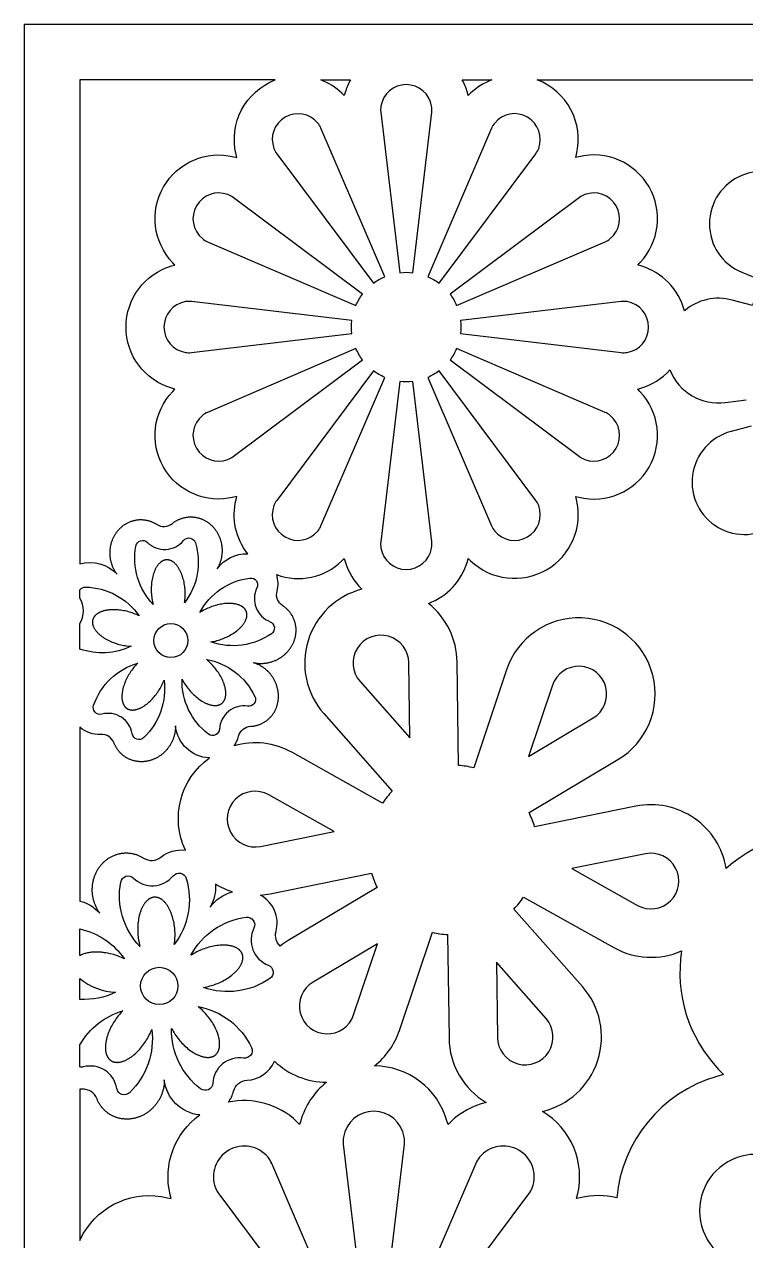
# Model space of a CAD drawing. Extents: x 222 to 1391, y 212 to 660.
# Drawn here: x 222.5 to 352.3, y 440.9 to 659.8 of the extents above; entities that cross this region are included whole.
import ezdxf

# ---------------------------------------------------------------- set-up
doc = ezdxf.new("R2010")
doc.units = 0
doc.layers.add('LAYER_01', color=5, linetype='CONTINUOUS')

msp = doc.modelspace()

# ---------------------------------------------------------------- linework, layer by layer
at = {"layer": 'LAYER_01'}
msp.add_lwpolyline([(222.46, 212.46), (1391.29, 212.46), (1391.29, 659.75), (222.46, 659.75)], close=True, dxfattribs=at)
for points in [[(239.16, 560.82), (239.09, 560.91), (239.02, 561.01), (238.95, 561.11), (238.88, 561.21), (238.82, 561.32), (238.75, 561.42), (238.69, 561.53), (238.63, 561.64), (238.58, 561.75), (238.52, 561.87), (238.47, 561.98), (238.41, 562.1), (238.36, 562.22), (238.32, 562.34), (238.27, 562.46), (238.23, 562.59), (238.19, 562.71), (238.15, 562.84), (238.11, 562.97), (238.08, 563.1), (238.05, 563.23), (238.02, 563.36), (237.99, 563.49), (237.97, 563.63), (237.95, 563.76), (237.93, 563.89), (237.92, 564.03), (237.91, 564.17), (237.9, 564.3), (237.89, 564.44), (237.89, 564.58), (237.89, 564.71), (237.89, 564.85), (237.9, 564.99), (237.9, 565.12), (237.92, 565.26), (237.93, 565.39), (237.95, 565.53), (237.97, 565.66), (237.99, 565.8), (238.01, 565.93), (238.04, 566.06), (238.07, 566.19), (238.1, 566.32), (238.14, 566.45), (238.18, 566.58), (238.22, 566.7), (238.26, 566.82), (238.31, 566.95), (238.35, 567.07), (238.4, 567.19), (238.46, 567.3), (238.51, 567.42), (238.56, 567.53), (238.62, 567.65), (238.68, 567.75), (238.74, 567.86), (238.81, 567.97), (238.87, 568.07), (238.94, 568.17), (239.01, 568.27), (239.08, 568.37), (239.15, 568.46), (239.22, 568.56), (239.29, 568.65), (239.37, 568.74), (239.45, 568.83), (239.53, 568.91), (239.61, 569), (239.69, 569.09), (239.78, 569.17), (239.87, 569.25), (239.96, 569.33), (240.05, 569.41), (240.15, 569.49), (240.25, 569.56), (240.34, 569.64), (240.45, 569.71), (240.55, 569.78), (240.65, 569.84), (240.76, 569.91), (240.87, 569.97), (240.98, 570.03), (241.09, 570.09), (241.2, 570.14), (241.32, 570.2), (241.43, 570.25), (241.55, 570.29), (241.67, 570.34), (241.79, 570.38), (241.91, 570.42), (242.03, 570.45), (242.15, 570.48), (242.28, 570.51), (242.4, 570.54), (242.53, 570.56), (242.65, 570.59), (242.78, 570.6), (242.9, 570.62), (243.03, 570.63), (243.15, 570.64), (243.28, 570.64), (243.41, 570.64), (243.53, 570.64), (243.66, 570.64), (243.78, 570.63), (243.91, 570.62), (244.03, 570.61), (244.15, 570.59), (244.28, 570.57), (244.4, 570.55), (244.52, 570.53), (244.64, 570.5), (244.76, 570.47), (244.88, 570.44), (244.99, 570.4), (245.11, 570.36), (245.22, 570.32), (245.33, 570.28), (245.44, 570.24), (245.55, 570.19), (245.66, 570.14), (245.77, 570.09), (245.87, 570.03), (245.98, 569.98), (246.08, 569.92), (246.18, 569.86), (246.27, 569.8, 0.325426), (249.12, 569.96), (249.21, 570.03), (249.3, 570.1), (249.39, 570.17), (249.49, 570.23), (249.59, 570.3), (249.69, 570.36), (249.79, 570.42), (249.89, 570.48), (250, 570.54), (250.11, 570.59), (250.22, 570.64), (250.33, 570.69), (250.44, 570.74), (250.55, 570.79), (250.67, 570.83), (250.78, 570.87), (250.9, 570.91), (251.02, 570.94), (251.14, 570.97), (251.26, 571), (251.38, 571.03), (251.5, 571.05), (251.63, 571.07), (251.75, 571.09), (251.88, 571.11), (252, 571.12), (252.13, 571.13), (252.25, 571.13), (252.38, 571.13), (252.51, 571.13), (252.63, 571.13), (252.76, 571.12), (252.89, 571.11), (253.01, 571.1), (253.14, 571.08), (253.26, 571.07), (253.39, 571.04), (253.51, 571.02), (253.63, 570.99), (253.76, 570.96), (253.88, 570.93), (254, 570.89), (254.12, 570.85), (254.24, 570.81), (254.35, 570.76), (254.47, 570.71), (254.59, 570.66), (254.7, 570.61), (254.81, 570.56), (254.92, 570.5), (255.03, 570.44), (255.13, 570.38), (255.24, 570.31), (255.34, 570.25), (255.44, 570.18), (255.54, 570.11), (255.64, 570.04), (255.74, 569.96), (255.83, 569.89), (255.92, 569.81), (256.01, 569.73), (256.1, 569.65), (256.18, 569.57), (256.27, 569.49), (256.35, 569.4), (256.43, 569.32), (256.51, 569.23), (256.59, 569.14), (256.66, 569.04), (256.74, 568.95), (256.81, 568.85), (256.89, 568.75), (256.96, 568.65), (257.03, 568.54), (257.09, 568.43), (257.16, 568.33), (257.22, 568.21), (257.29, 568.1), (257.35, 567.99), (257.41, 567.87), (257.46, 567.75), (257.52, 567.63), (257.57, 567.51), (257.62, 567.39), (257.66, 567.26), (257.71, 567.13), (257.75, 567.01), (257.79, 566.88), (257.83, 566.75), (257.86, 566.62), (257.89, 566.48), (257.92, 566.35), (257.95, 566.22), (257.97, 566.08), (257.99, 565.95), (258.01, 565.81), (258.02, 565.67), (258.03, 565.54), (258.04, 565.4), (258.05, 565.27), (258.05, 565.13), (258.05, 564.99), (258.05, 564.86), (258.04, 564.72), (258.03, 564.59), (258.02, 564.45), (258.01, 564.32), (257.99, 564.18), (257.97, 564.05), (257.95, 563.92), (257.93, 563.79), (257.9, 563.66), (257.87, 563.53), (257.84, 563.41), (257.8, 563.28), (257.77, 563.16), (257.73, 563.03), (257.69, 562.91), (257.64, 562.79), (257.6, 562.68), (257.55, 562.56), (257.5, 562.45), (257.45, 562.33), (257.4, 562.22), (257.34, 562.12), (257.29, 562.01), (257.23, 561.91), (257.17, 561.8, -0.247551), (262.68, 564.48, -0.234641), (260.58, 574.24), (260.71, 574.8), (260.16, 574.66, -0.748967), (249.16, 593.71), (249.55, 594.13), (249, 594.29, -0.748967), (249, 616.29), (249.55, 616.45), (249.16, 616.87, -0.748967), (260.16, 635.92), (260.71, 635.78), (260.58, 636.34, -0.377818), (267.63, 649.75), (232.46, 649.75), (232.46, 562.68, -0.283457)], [(281.14, 649.75, 0.053576), (280.21, 647.49), (280.04, 646.94), (279.63, 647.34, 0.099769), (275.8, 649.75)], [(292.37, 615.07), (295.8, 643.95, 0.07087), (295.77, 645.03, 0.847522), (286.63, 645.03, 0.07087), (286.61, 643.95), (290.04, 615.07, -0.059227)], [(306.61, 649.75, 0.099769), (302.78, 647.34), (302.36, 646.94), (302.2, 647.49, 0.053576), (301.27, 649.75)], [(314.78, 649.75), (389.25, 649.75, 0.187394), (387.64, 643.12), (388.13, 639.39, 0.028815), (383.4, 638.46), (382.44, 642.1, 1.22196), (365.86, 633.96), (368.16, 630.98, 0.028815), (364.52, 627.8), (361.88, 630.48, 1.22196), (351.58, 615.14), (355.06, 613.7, 0.028815), (353.5, 609.14), (349.87, 610.13, 0.248487), (341.27, 608.2, 0.263151), (333.4, 616.29), (332.85, 616.45), (333.25, 616.87, 0.748967), (322.25, 635.92), (321.69, 635.78), (321.83, 636.34, 0.377818)], [(287.32, 614.34), (275.85, 641.07, 0.07087), (275.29, 641.99, 0.847522), (267.38, 637.42, 0.07087), (267.89, 636.47), (285.31, 613.18, -0.059227)], [(297.1, 613.18), (314.51, 636.47, 0.07087), (315.03, 637.42, 0.847522), (307.11, 641.99, 0.07087), (306.55, 641.07), (295.09, 614.34, -0.059227)], [(283.32, 611.19), (260.02, 628.6, 0.07087), (259.08, 629.12, 0.847522), (254.51, 621.2, 0.07087), (255.43, 620.64), (282.15, 609.17, -0.059227)], [(300.25, 609.17), (326.98, 620.64, 0.07087), (327.9, 621.2, 0.847522), (323.33, 629.12, 0.07087), (322.39, 628.6), (299.09, 611.19, -0.059227)], [(281.42, 606.45), (252.54, 609.89, 0.07087), (251.47, 609.86, 0.847522), (251.47, 600.72, 0.07087), (252.54, 600.69), (281.42, 604.13, -0.059227)], [(300.98, 604.13), (329.86, 600.69, 0.07087), (330.94, 600.72, 0.847522), (330.94, 609.86, 0.07087), (329.86, 609.89), (300.98, 606.45, -0.059227)], [(282.15, 601.41), (255.43, 589.94, 0.07087), (254.51, 589.38, 0.847522), (259.08, 581.46, 0.07087), (260.02, 581.98), (283.32, 599.39, -0.059227)], [(299.09, 599.39), (322.39, 581.98, 0.07087), (323.33, 581.46, 0.847522), (327.9, 589.38, 0.07087), (326.98, 589.94), (300.25, 601.41, -0.059227)], [(285.31, 597.4), (267.89, 574.11, 0.07087), (267.38, 573.16, 0.847522), (275.29, 568.59, 0.07087), (275.85, 569.51), (287.32, 596.24, -0.059227)], [(290.04, 595.51), (286.61, 566.63, 0.07087), (286.63, 565.55, 0.847522), (295.77, 565.55, 0.07087), (295.8, 566.63), (292.37, 595.51, -0.059227)], [(295.09, 596.24), (306.55, 569.51, 0.07087), (307.11, 568.59, 0.847522), (315.03, 573.16, 0.07087), (314.51, 574.11), (297.1, 597.4, -0.059227)], [(251.12, 566.89, -0.600851), (253.26, 566.46, -0.240682), (251.29, 555.66), (251.33, 555.93), (251.36, 556.21), (251.39, 556.48), (251.4, 556.76), (251.41, 557.03), (251.42, 557.3), (251.41, 557.57), (251.4, 557.83), (251.38, 558.09), (251.36, 558.35), (251.33, 558.61), (251.29, 558.87), (251.25, 559.14), (251.2, 559.4), (251.14, 559.67), (251.07, 559.93), (251, 560.19), (250.92, 560.45), (250.83, 560.7), (250.73, 560.94), (250.68, 561.06), (250.63, 561.18), (250.58, 561.3), (250.52, 561.41), (250.47, 561.52), (250.41, 561.63), (250.35, 561.74), (250.29, 561.84), (250.23, 561.94), (250.16, 562.04), (250.1, 562.13), (250.03, 562.22), (249.97, 562.31), (249.9, 562.4), (249.83, 562.48), (249.76, 562.56), (249.69, 562.63), (249.62, 562.7), (249.55, 562.77), (249.48, 562.84), (249.41, 562.9), (249.33, 562.96), (249.26, 563.01), (249.19, 563.06), (249.15, 563.08), (249.12, 563.11), (249.08, 563.13), (249.04, 563.15), (249.01, 563.17), (248.97, 563.19), (248.93, 563.21), (248.9, 563.23), (248.86, 563.24), (248.82, 563.26), (248.79, 563.27), (248.75, 563.29), (248.71, 563.3), (248.68, 563.31), (248.64, 563.33), (248.61, 563.34), (248.57, 563.35), (248.53, 563.36), (248.5, 563.36), (248.46, 563.37), (248.43, 563.38), (248.39, 563.38), (248.36, 563.39), (248.32, 563.39), (248.29, 563.4), (248.25, 563.4), (248.22, 563.4), (248.18, 563.4), (248.15, 563.4), (248.12, 563.4), (248.08, 563.4), (248.05, 563.4), (248.01, 563.4), (247.98, 563.4), (247.95, 563.39), (247.91, 563.39), (247.88, 563.38), (247.85, 563.38), (247.81, 563.37), (247.78, 563.36), (247.74, 563.36), (247.71, 563.35), (247.67, 563.34), (247.64, 563.33), (247.6, 563.32), (247.57, 563.3), (247.54, 563.29), (247.5, 563.28), (247.47, 563.26), (247.43, 563.25), (247.4, 563.23), (247.36, 563.21), (247.33, 563.19), (247.29, 563.18), (247.26, 563.16), (247.22, 563.14), (247.19, 563.11), (247.16, 563.09), (247.12, 563.07), (247.09, 563.04), (247.05, 563.02), (247.02, 562.99), (246.99, 562.97), (246.95, 562.94), (246.89, 562.88), (246.82, 562.82), (246.75, 562.75), (246.69, 562.69), (246.62, 562.61), (246.56, 562.54), (246.5, 562.46), (246.44, 562.38), (246.38, 562.29), (246.32, 562.2), (246.26, 562.11), (246.2, 562.01), (246.15, 561.92), (246.1, 561.82), (246.04, 561.71), (245.99, 561.6), (245.94, 561.5), (245.9, 561.38), (245.85, 561.27), (245.81, 561.15), (245.76, 561.03), (245.72, 560.91), (245.68, 560.79), (245.65, 560.67), (245.58, 560.41), (245.52, 560.15), (245.47, 559.89), (245.42, 559.62), (245.38, 559.35), (245.35, 559.08), (245.33, 558.82), (245.32, 558.55), (245.31, 558.28), (245.31, 558.02), (245.31, 557.76), (245.32, 557.5), (245.34, 557.24), (245.37, 556.97), (245.4, 556.7), (245.44, 556.43), (245.48, 556.16), (245.54, 555.89), (245.6, 555.62), (245.67, 555.35, -0.240682), (242.53, 565.88, -0.600851), (244.61, 566.54, 0.44119)], [(263.7, 544.9), (263.81, 544.88), (263.93, 544.86), (264.05, 544.84), (264.17, 544.82), (264.29, 544.81), (264.42, 544.79), (264.54, 544.78), (264.66, 544.77), (264.79, 544.77), (264.92, 544.76), (265.05, 544.76), (265.17, 544.77), (265.3, 544.77), (265.43, 544.78), (265.56, 544.79), (265.7, 544.8), (265.83, 544.82), (265.96, 544.83), (266.09, 544.85), (266.22, 544.88), (266.36, 544.9), (266.49, 544.93), (266.62, 544.97), (266.75, 545), (266.88, 545.04), (267.01, 545.08), (267.14, 545.12), (267.27, 545.17), (267.4, 545.22), (267.53, 545.27), (267.65, 545.32), (267.78, 545.38), (267.9, 545.44), (268.02, 545.5), (268.14, 545.56), (268.26, 545.63), (268.38, 545.7), (268.5, 545.77), (268.61, 545.85), (268.73, 545.92), (268.84, 546), (268.95, 546.08), (269.05, 546.16), (269.16, 546.24), (269.26, 546.33), (269.36, 546.42), (269.46, 546.51), (269.55, 546.6), (269.65, 546.69), (269.74, 546.78), (269.82, 546.88), (269.91, 546.97), (269.99, 547.07), (270.07, 547.17), (270.15, 547.27), (270.23, 547.37), (270.3, 547.47), (270.37, 547.57), (270.44, 547.67), (270.5, 547.77), (270.57, 547.87), (270.63, 547.98), (270.68, 548.08), (270.74, 548.18), (270.79, 548.29), (270.84, 548.39), (270.89, 548.5), (270.94, 548.61), (270.98, 548.72), (271.03, 548.83), (271.07, 548.95), (271.11, 549.06), (271.14, 549.18), (271.18, 549.3), (271.21, 549.41), (271.24, 549.53), (271.26, 549.65), (271.29, 549.78), (271.31, 549.9), (271.32, 550.02), (271.34, 550.15), (271.35, 550.27), (271.36, 550.39), (271.37, 550.52), (271.37, 550.65), (271.37, 550.77), (271.37, 550.9), (271.36, 551.02), (271.36, 551.15), (271.34, 551.28), (271.33, 551.4), (271.31, 551.53), (271.29, 551.65), (271.27, 551.78), (271.24, 551.9), (271.21, 552.02), (271.18, 552.15), (271.14, 552.27), (271.11, 552.39), (271.06, 552.51), (271.02, 552.63), (270.97, 552.74), (270.92, 552.86), (270.87, 552.97), (270.81, 553.09), (270.76, 553.2), (270.7, 553.31), (270.63, 553.41), (270.57, 553.52), (270.5, 553.62), (270.43, 553.73), (270.36, 553.83), (270.28, 553.92), (270.21, 554.02), (270.13, 554.11), (270.05, 554.21), (269.97, 554.29), (269.89, 554.38), (269.8, 554.47), (269.71, 554.55), (269.63, 554.63), (269.54, 554.71), (269.45, 554.78), (269.35, 554.86), (269.26, 554.93), (269.17, 555), (269.07, 555.06), (268.98, 555.13, -0.325426), (267.95, 557.78, 0.141946), (267.88, 560.74, 0.292059), (279.63, 563.24), (280.04, 563.64), (280.21, 563.09, 0.128727), (283.2, 558.11, 0.559434), (276.35, 535.75), (288.67, 521.8, 0.045299), (286.94, 519.65), (270.7, 528.74, 0.200051), (260.21, 529.95, 0.086039), (261.01, 531.66, -0.325426), (263.22, 533.45), (263.33, 533.46), (263.45, 533.47), (263.57, 533.48), (263.68, 533.5), (263.8, 533.52), (263.91, 533.54), (264.03, 533.56), (264.15, 533.59), (264.26, 533.62), (264.38, 533.65), (264.49, 533.68), (264.61, 533.72), (264.72, 533.76), (264.84, 533.8), (264.95, 533.85), (265.07, 533.9), (265.18, 533.95), (265.29, 534), (265.4, 534.06), (265.51, 534.12), (265.62, 534.18), (265.72, 534.25), (265.83, 534.31), (265.93, 534.39), (266.03, 534.46), (266.14, 534.53), (266.23, 534.61), (266.33, 534.69), (266.43, 534.78), (266.52, 534.86), (266.61, 534.95), (266.7, 535.04), (266.79, 535.13), (266.87, 535.23), (266.95, 535.32), (267.03, 535.42), (267.11, 535.52), (267.19, 535.62), (267.26, 535.73), (267.33, 535.83), (267.4, 535.94), (267.46, 536.05), (267.52, 536.16), (267.58, 536.27), (267.64, 536.38), (267.69, 536.49), (267.74, 536.61), (267.79, 536.72), (267.84, 536.84), (267.88, 536.96), (267.92, 537.07), (267.96, 537.19), (267.99, 537.31), (268.02, 537.43), (268.05, 537.54), (268.08, 537.66), (268.1, 537.78), (268.12, 537.9), (268.14, 538.02), (268.16, 538.14), (268.17, 538.26), (268.18, 538.37), (268.19, 538.49), (268.2, 538.61), (268.2, 538.73), (268.2, 538.84), (268.2, 538.96), (268.2, 539.08), (268.19, 539.2), (268.18, 539.33), (268.17, 539.45), (268.16, 539.57), (268.14, 539.7), (268.12, 539.82), (268.1, 539.94), (268.08, 540.07), (268.05, 540.19), (268.02, 540.32), (267.99, 540.45), (267.95, 540.57), (267.91, 540.7), (267.87, 540.82), (267.83, 540.95), (267.78, 541.07), (267.73, 541.2), (267.68, 541.32), (267.63, 541.44), (267.57, 541.56), (267.51, 541.69), (267.45, 541.81), (267.38, 541.92), (267.31, 542.04), (267.24, 542.16), (267.17, 542.27), (267.09, 542.39), (267.01, 542.5), (266.93, 542.61), (266.85, 542.72), (266.76, 542.83), (266.68, 542.93), (266.59, 543.03), (266.5, 543.14), (266.4, 543.23), (266.31, 543.33), (266.21, 543.43), (266.11, 543.52), (266.01, 543.61), (265.91, 543.69), (265.81, 543.78), (265.7, 543.86), (265.6, 543.94), (265.49, 544.02), (265.38, 544.1), (265.27, 544.17), (265.16, 544.24), (265.05, 544.3), (264.94, 544.37), (264.83, 544.43), (264.72, 544.49), (264.6, 544.55), (264.49, 544.6), (264.38, 544.65), (264.27, 544.7), (264.15, 544.75), (264.04, 544.79), (263.92, 544.83), (263.81, 544.87)], [(243.15, 553.3), (242.9, 553.42), (242.65, 553.54), (242.39, 553.65), (242.13, 553.75), (241.88, 553.84), (241.62, 553.93), (241.37, 554), (241.11, 554.08), (240.87, 554.14), (240.61, 554.2), (240.35, 554.25), (240.09, 554.29), (239.82, 554.33), (239.56, 554.37), (239.29, 554.39), (239.01, 554.41), (238.74, 554.42), (238.48, 554.42), (238.21, 554.42), (237.95, 554.4), (237.82, 554.39), (237.69, 554.38), (237.56, 554.36), (237.44, 554.35), (237.32, 554.33), (237.19, 554.31), (237.08, 554.28), (236.96, 554.26), (236.84, 554.23), (236.73, 554.2), (236.62, 554.17), (236.51, 554.13), (236.41, 554.1), (236.31, 554.06), (236.21, 554.02), (236.11, 553.98), (236.02, 553.93), (235.93, 553.89), (235.84, 553.84), (235.76, 553.8), (235.68, 553.75), (235.6, 553.69), (235.53, 553.64), (235.46, 553.59), (235.42, 553.56), (235.39, 553.53), (235.36, 553.51), (235.33, 553.48), (235.3, 553.45), (235.27, 553.42), (235.24, 553.39), (235.21, 553.36), (235.18, 553.33), (235.16, 553.3), (235.13, 553.27), (235.11, 553.24), (235.08, 553.21), (235.06, 553.18), (235.04, 553.15), (235.01, 553.12), (234.99, 553.09), (234.97, 553.06), (234.96, 553.03), (234.94, 552.99), (234.92, 552.96), (234.9, 552.93), (234.89, 552.9), (234.87, 552.87), (234.86, 552.84), (234.85, 552.8), (234.83, 552.77), (234.82, 552.74), (234.81, 552.71), (234.8, 552.67), (234.79, 552.64), (234.78, 552.61), (234.77, 552.58), (234.76, 552.54), (234.76, 552.51), (234.75, 552.48), (234.75, 552.44), (234.74, 552.41), (234.74, 552.37), (234.73, 552.34), (234.73, 552.3), (234.73, 552.27), (234.73, 552.23), (234.73, 552.2), (234.73, 552.16), (234.73, 552.12), (234.73, 552.09), (234.73, 552.05), (234.73, 552.01), (234.74, 551.97), (234.74, 551.94), (234.75, 551.9), (234.75, 551.86), (234.76, 551.82), (234.77, 551.78), (234.78, 551.74), (234.79, 551.7), (234.8, 551.66), (234.81, 551.62), (234.82, 551.59), (234.84, 551.54), (234.85, 551.5), (234.87, 551.46), (234.88, 551.42), (234.92, 551.34), (234.95, 551.26), (235, 551.18), (235.04, 551.09), (235.09, 551.01), (235.14, 550.93), (235.2, 550.84), (235.26, 550.76), (235.32, 550.68), (235.39, 550.59), (235.46, 550.51), (235.53, 550.43), (235.61, 550.34), (235.69, 550.26), (235.77, 550.18), (235.85, 550.1), (235.94, 550.02), (236.03, 549.94), (236.13, 549.86), (236.23, 549.78), (236.33, 549.7), (236.43, 549.63), (236.53, 549.55), (236.64, 549.48), (236.86, 549.34), (237.09, 549.2), (237.32, 549.07), (237.56, 548.94), (237.81, 548.83), (238.05, 548.71), (238.3, 548.61), (238.55, 548.51), (238.81, 548.42), (239.06, 548.34), (239.3, 548.26), (239.55, 548.19), (239.81, 548.13), (240.07, 548.07), (240.33, 548.02), (240.6, 547.97), (240.87, 547.93), (241.15, 547.9), (241.43, 547.87), (241.7, 547.86, -0.19923), (232.46, 547.35), (232.46, 551.92, 0.281989), (232.46, 556.53), (232.46, 558.02, -0.241886), (233.48, 558.51, -0.240682)], [(266.68, 552.27, -0.600851), (266.94, 550.11, -0.240682), (256.05, 548.64), (256.32, 548.69), (256.6, 548.74), (256.87, 548.8), (257.13, 548.87), (257.4, 548.95), (257.65, 549.03), (257.91, 549.12), (258.15, 549.21), (258.39, 549.3), (258.63, 549.41), (258.87, 549.52), (259.11, 549.63), (259.35, 549.76), (259.58, 549.89), (259.82, 550.03), (260.05, 550.17), (260.27, 550.32), (260.49, 550.48), (260.7, 550.64), (260.9, 550.81), (261, 550.89), (261.1, 550.98), (261.19, 551.06), (261.28, 551.15), (261.37, 551.24), (261.46, 551.33), (261.54, 551.42), (261.62, 551.5), (261.7, 551.59), (261.77, 551.69), (261.84, 551.78), (261.91, 551.87), (261.97, 551.96), (262.03, 552.05), (262.09, 552.14), (262.14, 552.23), (262.19, 552.32), (262.24, 552.41), (262.28, 552.5), (262.32, 552.58), (262.35, 552.67), (262.39, 552.76), (262.42, 552.84), (262.44, 552.93), (262.45, 552.97), (262.46, 553.01), (262.47, 553.05), (262.48, 553.09), (262.49, 553.14), (262.5, 553.18), (262.5, 553.22), (262.51, 553.26), (262.51, 553.3), (262.52, 553.34), (262.52, 553.38), (262.52, 553.41), (262.52, 553.45), (262.52, 553.49), (262.52, 553.53), (262.52, 553.57), (262.52, 553.6), (262.52, 553.64), (262.52, 553.68), (262.51, 553.71), (262.51, 553.75), (262.5, 553.78), (262.5, 553.82), (262.49, 553.85), (262.48, 553.89), (262.47, 553.92), (262.47, 553.96), (262.46, 553.99), (262.45, 554.02), (262.44, 554.05), (262.42, 554.09), (262.41, 554.12), (262.4, 554.15), (262.39, 554.18), (262.37, 554.21), (262.36, 554.24), (262.34, 554.27), (262.33, 554.3), (262.31, 554.33), (262.29, 554.36), (262.27, 554.39), (262.26, 554.42), (262.24, 554.45), (262.21, 554.48), (262.19, 554.51), (262.17, 554.54), (262.15, 554.57), (262.12, 554.6), (262.1, 554.63), (262.07, 554.66), (262.05, 554.68), (262.02, 554.71), (261.99, 554.74), (261.96, 554.77), (261.93, 554.79), (261.9, 554.82), (261.87, 554.85), (261.84, 554.87), (261.81, 554.9), (261.78, 554.92), (261.74, 554.95), (261.71, 554.97), (261.67, 554.99), (261.63, 555.02), (261.56, 555.06), (261.48, 555.11), (261.4, 555.15), (261.31, 555.19), (261.22, 555.23), (261.13, 555.27), (261.04, 555.3), (260.94, 555.33), (260.84, 555.36), (260.74, 555.39), (260.63, 555.42), (260.52, 555.44), (260.41, 555.47), (260.3, 555.49), (260.19, 555.5), (260.07, 555.52), (259.95, 555.53), (259.83, 555.54), (259.71, 555.55), (259.58, 555.56), (259.45, 555.56), (259.33, 555.56), (259.2, 555.56), (259.07, 555.56), (258.81, 555.54), (258.54, 555.52), (258.27, 555.49), (258.01, 555.45), (257.74, 555.4), (257.47, 555.35), (257.21, 555.28), (256.95, 555.21), (256.7, 555.14), (256.44, 555.06), (256.2, 554.98), (255.96, 554.89), (255.71, 554.79), (255.47, 554.68), (255.22, 554.57), (254.98, 554.45), (254.73, 554.32), (254.49, 554.19), (254.25, 554.04), (254.02, 553.9, -0.240682), (263.06, 560.13, -0.600851), (264.33, 558.35, 0.44119)], [(291.83, 531.38), (291.65, 544.9, 1.437059), (282.88, 541.52)], [(257.59, 532.96, -0.600851), (255.6, 532.04, -0.240682), (250.84, 541.95), (250.97, 541.7), (251.11, 541.46), (251.25, 541.22), (251.4, 540.99), (251.56, 540.76), (251.71, 540.54), (251.87, 540.33), (252.04, 540.12), (252.2, 539.93), (252.37, 539.73), (252.55, 539.54), (252.74, 539.35), (252.93, 539.16), (253.13, 538.97), (253.33, 538.79), (253.54, 538.62), (253.75, 538.45), (253.97, 538.29), (254.18, 538.14), (254.41, 538), (254.52, 537.93), (254.63, 537.87), (254.74, 537.8), (254.85, 537.74), (254.96, 537.69), (255.07, 537.63), (255.18, 537.58), (255.29, 537.54), (255.4, 537.49), (255.51, 537.45), (255.62, 537.41), (255.72, 537.37), (255.83, 537.34), (255.93, 537.31), (256.04, 537.29), (256.14, 537.26), (256.24, 537.24), (256.34, 537.23), (256.44, 537.21), (256.53, 537.2), (256.63, 537.2), (256.72, 537.19), (256.81, 537.19), (256.9, 537.19), (256.94, 537.2), (256.99, 537.2), (257.03, 537.2), (257.07, 537.21), (257.11, 537.21), (257.15, 537.22), (257.19, 537.22), (257.23, 537.23), (257.27, 537.24), (257.31, 537.25), (257.35, 537.26), (257.39, 537.27), (257.42, 537.28), (257.46, 537.29), (257.5, 537.3), (257.53, 537.31), (257.57, 537.33), (257.6, 537.34), (257.64, 537.35), (257.67, 537.37), (257.7, 537.38), (257.73, 537.4), (257.76, 537.42), (257.8, 537.43), (257.83, 537.45), (257.86, 537.47), (257.88, 537.49), (257.91, 537.51), (257.94, 537.53), (257.97, 537.55), (258, 537.57), (258.02, 537.59), (258.05, 537.61), (258.07, 537.63), (258.1, 537.65), (258.12, 537.68), (258.15, 537.7), (258.17, 537.73), (258.2, 537.75), (258.22, 537.78), (258.24, 537.8), (258.27, 537.83), (258.29, 537.86), (258.31, 537.89), (258.33, 537.92), (258.35, 537.95), (258.37, 537.98), (258.39, 538.01), (258.41, 538.04), (258.43, 538.08), (258.45, 538.11), (258.47, 538.14), (258.48, 538.18), (258.5, 538.21), (258.52, 538.25), (258.53, 538.29), (258.55, 538.33), (258.56, 538.36), (258.58, 538.4), (258.59, 538.44), (258.6, 538.48), (258.61, 538.52), (258.63, 538.56), (258.64, 538.61), (258.66, 538.69), (258.67, 538.78), (258.69, 538.87), (258.7, 538.97), (258.71, 539.06), (258.72, 539.16), (258.72, 539.26), (258.72, 539.36), (258.72, 539.47), (258.72, 539.58), (258.71, 539.68), (258.7, 539.79), (258.69, 539.91), (258.67, 540.02), (258.65, 540.13), (258.63, 540.25), (258.6, 540.37), (258.58, 540.49), (258.55, 540.61), (258.51, 540.73), (258.48, 540.85), (258.44, 540.97), (258.4, 541.09), (258.36, 541.21), (258.26, 541.46), (258.16, 541.7), (258.05, 541.95), (257.93, 542.19), (257.8, 542.43), (257.66, 542.66), (257.52, 542.89), (257.38, 543.12), (257.23, 543.34), (257.07, 543.56), (256.92, 543.76), (256.76, 543.96), (256.59, 544.17), (256.41, 544.37), (256.23, 544.57), (256.04, 544.76), (255.84, 544.95), (255.64, 545.14), (255.43, 545.33), (255.22, 545.5, -0.240682), (263.94, 538.83, -0.600851), (262.64, 537.07, 0.44119)], [(236.41, 535.64, -0.600851), (234.93, 537.24, -0.240682), (242.87, 544.83), (242.68, 544.63), (242.49, 544.42), (242.31, 544.22), (242.13, 544), (241.97, 543.79), (241.81, 543.57), (241.65, 543.35), (241.51, 543.13), (241.37, 542.91), (241.24, 542.69), (241.11, 542.46), (240.98, 542.23), (240.86, 541.99), (240.75, 541.74), (240.64, 541.49), (240.54, 541.24), (240.45, 540.99), (240.36, 540.73), (240.28, 540.48), (240.22, 540.22), (240.19, 540.1), (240.16, 539.97), (240.14, 539.85), (240.11, 539.72), (240.09, 539.6), (240.08, 539.48), (240.06, 539.36), (240.05, 539.24), (240.04, 539.12), (240.04, 539), (240.03, 538.89), (240.03, 538.78), (240.03, 538.66), (240.04, 538.56), (240.04, 538.45), (240.05, 538.35), (240.07, 538.24), (240.08, 538.14), (240.1, 538.05), (240.12, 537.95), (240.14, 537.86), (240.17, 537.77), (240.19, 537.69), (240.22, 537.6), (240.24, 537.56), (240.25, 537.52), (240.27, 537.48), (240.29, 537.44), (240.31, 537.41), (240.32, 537.37), (240.34, 537.33), (240.36, 537.3), (240.38, 537.26), (240.4, 537.23), (240.42, 537.19), (240.44, 537.16), (240.46, 537.13), (240.49, 537.1), (240.51, 537.07), (240.53, 537.04), (240.55, 537.01), (240.58, 536.98), (240.6, 536.95), (240.63, 536.92), (240.65, 536.9), (240.68, 536.87), (240.7, 536.85), (240.73, 536.82), (240.75, 536.8), (240.78, 536.78), (240.81, 536.76), (240.83, 536.73), (240.86, 536.71), (240.89, 536.69), (240.92, 536.67), (240.94, 536.66), (240.97, 536.64), (241, 536.62), (241.03, 536.6), (241.06, 536.59), (241.09, 536.57), (241.12, 536.56), (241.15, 536.54), (241.19, 536.53), (241.22, 536.51), (241.25, 536.5), (241.29, 536.49), (241.32, 536.48), (241.35, 536.46), (241.39, 536.45), (241.43, 536.44), (241.46, 536.44), (241.5, 536.43), (241.53, 536.42), (241.57, 536.41), (241.61, 536.41), (241.65, 536.4), (241.69, 536.39), (241.73, 536.39), (241.77, 536.39), (241.81, 536.38), (241.85, 536.38), (241.89, 536.38), (241.93, 536.38), (241.97, 536.38), (242.02, 536.38), (242.06, 536.38), (242.1, 536.39), (242.19, 536.39), (242.28, 536.4), (242.37, 536.42), (242.47, 536.44), (242.56, 536.46), (242.66, 536.48), (242.75, 536.51), (242.85, 536.54), (242.95, 536.57), (243.05, 536.61), (243.15, 536.65), (243.25, 536.69), (243.35, 536.74), (243.46, 536.79), (243.56, 536.84), (243.66, 536.9), (243.77, 536.96), (243.87, 537.02), (243.98, 537.09), (244.08, 537.16), (244.18, 537.23), (244.29, 537.3), (244.39, 537.38), (244.49, 537.46), (244.7, 537.62), (244.9, 537.8), (245.1, 537.98), (245.29, 538.17), (245.48, 538.36), (245.66, 538.56), (245.84, 538.77), (246.01, 538.98), (246.17, 539.19), (246.33, 539.4), (246.48, 539.62), (246.62, 539.83), (246.76, 540.05), (246.89, 540.28), (247.03, 540.52), (247.15, 540.76), (247.28, 541), (247.39, 541.26), (247.5, 541.51), (247.6, 541.77, -0.240682), (243.95, 531.41, -0.600851), (241.88, 532.1, 0.44119)], [(313.21, 528.03), (324.83, 534.95, 1.437059), (317.52, 540.85)], [(243.93, 509.74, 0.325426), (247.05, 509.91, -0.20774), (251.48, 511.15, -0.363294), (255.78, 527.76, -0.371313), (249.66, 533.52), (249.66, 533.4), (249.66, 533.28), (249.65, 533.16), (249.65, 533.04), (249.64, 532.92), (249.63, 532.79), (249.61, 532.67), (249.6, 532.55), (249.58, 532.42), (249.56, 532.3), (249.53, 532.17), (249.5, 532.05), (249.47, 531.92), (249.44, 531.79), (249.41, 531.67), (249.37, 531.54), (249.33, 531.42), (249.29, 531.29), (249.24, 531.17), (249.19, 531.04), (249.14, 530.92), (249.08, 530.79), (249.03, 530.67), (248.97, 530.55), (248.9, 530.43), (248.84, 530.31), (248.77, 530.19), (248.7, 530.08), (248.63, 529.96), (248.55, 529.85), (248.47, 529.73), (248.39, 529.62), (248.31, 529.51), (248.23, 529.41), (248.14, 529.3), (248.05, 529.2), (247.96, 529.1), (247.87, 529), (247.77, 528.9), (247.68, 528.81), (247.58, 528.71), (247.48, 528.62), (247.38, 528.53), (247.27, 528.45), (247.17, 528.37), (247.06, 528.29), (246.96, 528.21), (246.85, 528.13), (246.74, 528.06), (246.63, 527.99), (246.52, 527.92), (246.41, 527.86), (246.3, 527.8), (246.19, 527.74), (246.08, 527.68), (245.96, 527.63), (245.85, 527.58), (245.74, 527.53), (245.62, 527.48), (245.51, 527.44), (245.4, 527.4), (245.28, 527.36), (245.17, 527.33), (245.06, 527.29), (244.95, 527.26), (244.83, 527.24), (244.72, 527.21), (244.6, 527.19), (244.48, 527.16), (244.36, 527.15), (244.24, 527.13), (244.12, 527.11), (244, 527.1), (243.88, 527.09), (243.76, 527.09), (243.64, 527.08), (243.51, 527.08), (243.39, 527.08), (243.26, 527.09), (243.14, 527.1), (243.02, 527.11), (242.89, 527.12), (242.77, 527.14), (242.64, 527.16), (242.52, 527.18), (242.4, 527.2), (242.27, 527.23), (242.15, 527.26), (242.03, 527.3), (241.91, 527.33), (241.79, 527.37), (241.67, 527.41), (241.55, 527.46), (241.43, 527.51), (241.32, 527.56), (241.2, 527.61), (241.09, 527.67), (240.98, 527.73), (240.87, 527.79), (240.76, 527.86), (240.65, 527.93), (240.55, 528), (240.44, 528.07), (240.34, 528.14), (240.24, 528.22), (240.15, 528.3), (240.05, 528.38), (239.96, 528.46), (239.87, 528.55), (239.78, 528.64), (239.7, 528.73), (239.61, 528.82), (239.53, 528.91), (239.45, 529), (239.38, 529.1), (239.3, 529.2), (239.23, 529.29), (239.16, 529.39), (239.1, 529.49), (239.03, 529.6), (238.97, 529.7), (238.92, 529.8), (238.86, 529.91), (238.81, 530.01), (238.76, 530.12), (238.71, 530.22), (238.66, 530.33), (238.62, 530.43, 0.325426), (236.23, 531.98, -0.197123), (232.46, 533.29), (232.46, 502, -0.153322), (236.06, 499.83), (235.98, 499.94), (235.91, 500.04), (235.84, 500.15), (235.76, 500.27), (235.69, 500.38), (235.63, 500.5), (235.56, 500.62), (235.49, 500.74), (235.43, 500.86), (235.37, 500.99), (235.31, 501.12), (235.26, 501.25), (235.2, 501.38), (235.15, 501.51), (235.1, 501.65), (235.06, 501.79), (235.01, 501.92), (234.97, 502.06), (234.93, 502.21), (234.9, 502.35), (234.86, 502.49), (234.83, 502.64), (234.81, 502.79), (234.78, 502.93), (234.76, 503.08), (234.74, 503.23), (234.73, 503.38), (234.71, 503.53), (234.7, 503.68), (234.7, 503.83), (234.7, 503.98), (234.7, 504.13), (234.7, 504.28), (234.71, 504.44), (234.72, 504.59), (234.73, 504.74), (234.75, 504.89), (234.76, 505.03), (234.79, 505.18), (234.81, 505.33), (234.84, 505.48), (234.87, 505.62), (234.9, 505.76), (234.94, 505.91), (234.98, 506.05), (235.02, 506.19), (235.07, 506.33), (235.11, 506.46), (235.16, 506.6), (235.22, 506.73), (235.27, 506.86), (235.33, 506.99), (235.39, 507.12), (235.45, 507.24), (235.51, 507.37), (235.58, 507.49), (235.65, 507.61), (235.72, 507.72), (235.79, 507.84), (235.86, 507.95), (235.94, 508.06), (236.01, 508.16), (236.09, 508.27), (236.17, 508.37), (236.25, 508.47), (236.33, 508.57), (236.42, 508.67), (236.51, 508.76), (236.6, 508.86), (236.69, 508.95), (236.79, 509.04), (236.88, 509.13), (236.99, 509.22), (237.09, 509.31), (237.19, 509.39), (237.3, 509.48), (237.41, 509.56), (237.52, 509.64), (237.63, 509.71), (237.75, 509.79), (237.87, 509.86), (237.98, 509.92), (238.11, 509.99), (238.23, 510.05), (238.35, 510.11), (238.48, 510.17), (238.61, 510.23), (238.74, 510.28), (238.87, 510.33), (239, 510.37), (239.13, 510.41), (239.26, 510.45), (239.4, 510.49), (239.53, 510.52), (239.67, 510.55), (239.81, 510.58), (239.94, 510.6), (240.08, 510.62), (240.22, 510.63), (240.36, 510.65), (240.5, 510.66), (240.64, 510.66), (240.77, 510.66), (240.91, 510.66), (241.05, 510.66), (241.19, 510.65), (241.32, 510.64), (241.46, 510.62), (241.6, 510.61), (241.73, 510.59), (241.86, 510.56), (242, 510.54), (242.13, 510.51), (242.26, 510.47), (242.39, 510.44), (242.52, 510.4), (242.64, 510.36), (242.77, 510.31), (242.89, 510.27), (243.02, 510.22), (243.14, 510.16), (243.25, 510.11), (243.37, 510.05), (243.49, 509.99), (243.6, 509.93), (243.71, 509.87), (243.82, 509.81)], [(278.24, 514.54), (266.44, 521.14, 1.437059), (264.99, 511.85)], [(321.01, 507.84), (332.8, 501.24, 1.437059), (334.26, 510.52)], [(249.26, 506.54, -0.600851), (251.61, 506.07, -0.240682), (249.45, 494.19), (249.49, 494.49), (249.52, 494.79), (249.55, 495.1), (249.57, 495.4), (249.58, 495.7), (249.58, 496), (249.58, 496.29), (249.56, 496.58), (249.54, 496.86), (249.52, 497.14), (249.49, 497.43), (249.44, 497.72), (249.4, 498.01), (249.34, 498.31), (249.27, 498.6), (249.2, 498.89), (249.12, 499.17), (249.03, 499.45), (248.93, 499.73), (248.83, 500), (248.77, 500.13), (248.72, 500.26), (248.66, 500.39), (248.6, 500.51), (248.54, 500.63), (248.47, 500.75), (248.41, 500.87), (248.34, 500.98), (248.27, 501.09), (248.2, 501.2), (248.13, 501.31), (248.06, 501.41), (247.99, 501.5), (247.91, 501.6), (247.84, 501.69), (247.76, 501.77), (247.69, 501.86), (247.61, 501.94), (247.53, 502.01), (247.45, 502.08), (247.37, 502.15), (247.29, 502.21), (247.21, 502.27), (247.13, 502.33), (247.09, 502.35), (247.05, 502.38), (247.01, 502.4), (246.97, 502.43), (246.93, 502.45), (246.89, 502.47), (246.85, 502.49), (246.81, 502.51), (246.77, 502.53), (246.73, 502.55), (246.69, 502.56), (246.65, 502.58), (246.61, 502.59), (246.57, 502.61), (246.53, 502.62), (246.49, 502.63), (246.45, 502.64), (246.41, 502.65), (246.37, 502.66), (246.34, 502.67), (246.3, 502.68), (246.26, 502.68), (246.22, 502.69), (246.18, 502.69), (246.14, 502.7), (246.1, 502.7), (246.07, 502.7), (246.03, 502.7), (245.99, 502.7), (245.95, 502.7), (245.92, 502.7), (245.88, 502.7), (245.84, 502.7), (245.8, 502.7), (245.77, 502.69), (245.73, 502.69), (245.69, 502.68), (245.66, 502.68), (245.62, 502.67), (245.58, 502.66), (245.54, 502.65), (245.5, 502.64), (245.47, 502.63), (245.43, 502.62), (245.39, 502.61), (245.35, 502.59), (245.31, 502.58), (245.28, 502.56), (245.24, 502.55), (245.2, 502.53), (245.16, 502.51), (245.12, 502.49), (245.09, 502.47), (245.05, 502.45), (245.01, 502.43), (244.97, 502.41), (244.94, 502.39), (244.9, 502.36), (244.86, 502.33), (244.82, 502.31), (244.78, 502.28), (244.75, 502.25), (244.71, 502.22), (244.67, 502.19), (244.6, 502.13), (244.53, 502.06), (244.45, 501.99), (244.38, 501.91), (244.31, 501.83), (244.24, 501.75), (244.17, 501.67), (244.11, 501.57), (244.04, 501.48), (243.98, 501.38), (243.91, 501.28), (243.85, 501.18), (243.79, 501.07), (243.73, 500.96), (243.67, 500.84), (243.62, 500.73), (243.56, 500.61), (243.51, 500.48), (243.46, 500.36), (243.41, 500.23), (243.37, 500.1), (243.32, 499.97), (243.28, 499.83), (243.24, 499.69), (243.16, 499.42), (243.1, 499.13), (243.04, 498.84), (242.99, 498.55), (242.95, 498.25), (242.92, 497.96), (242.89, 497.66), (242.88, 497.36), (242.87, 497.07), (242.87, 496.78), (242.87, 496.49), (242.88, 496.21), (242.9, 495.93), (242.93, 495.63), (242.96, 495.34), (243.01, 495.04), (243.06, 494.74), (243.12, 494.44), (243.18, 494.14), (243.26, 493.85, -0.240682), (239.81, 505.43, -0.600851), (242.1, 506.15, 0.44119)], [(264.94, 503.08, 0.032742), (266.72, 503.32), (284.96, 507.01, 0.045299), (285.95, 504.43), (269.96, 494.91, 0.032245), (268.5, 493.91, -0.275281), (267.76, 496.53, 0.346334)], [(255.91, 500.94, -0.171304), (259.93, 503.66, -0.063515), (256.86, 505.05, -0.148808)], [(347.42, 471.73), (348.29, 470.81), (347.08, 470.46, 0.307154), (329.07, 448.62, 0.121117), (322.52, 448.64), (321.85, 448.48), (322.01, 449.15, 0.32935), (315.7, 464.17, 0.568183), (322.89, 486.63), (310.58, 500.58, 0.045299), (312.31, 502.73), (328.55, 493.64, 0.234769), (340.75, 493.04, 0.233533)], [(266.36, 490.47, -0.600851), (266.65, 488.08, -0.240682), (254.68, 486.47), (254.98, 486.52), (255.28, 486.58), (255.57, 486.65), (255.87, 486.73), (256.15, 486.81), (256.44, 486.9), (256.72, 487), (256.99, 487.1), (257.25, 487.2), (257.51, 487.32), (257.77, 487.44), (258.04, 487.56), (258.3, 487.7), (258.56, 487.85), (258.82, 488), (259.07, 488.16), (259.32, 488.32), (259.56, 488.49), (259.79, 488.67), (260.01, 488.85), (260.12, 488.95), (260.23, 489.04), (260.33, 489.14), (260.43, 489.23), (260.53, 489.33), (260.62, 489.43), (260.71, 489.52), (260.8, 489.62), (260.88, 489.72), (260.96, 489.82), (261.04, 489.92), (261.11, 490.02), (261.18, 490.12), (261.25, 490.22), (261.31, 490.32), (261.37, 490.42), (261.43, 490.52), (261.48, 490.61), (261.52, 490.71), (261.57, 490.81), (261.61, 490.9), (261.64, 491), (261.67, 491.09), (261.7, 491.19), (261.71, 491.23), (261.73, 491.28), (261.74, 491.32), (261.75, 491.37), (261.76, 491.42), (261.76, 491.46), (261.77, 491.5), (261.78, 491.55), (261.78, 491.59), (261.79, 491.64), (261.79, 491.68), (261.79, 491.72), (261.79, 491.76), (261.79, 491.81), (261.79, 491.85), (261.79, 491.89), (261.79, 491.93), (261.79, 491.97), (261.79, 492.01), (261.78, 492.05), (261.78, 492.09), (261.77, 492.13), (261.76, 492.17), (261.76, 492.21), (261.75, 492.24), (261.74, 492.28), (261.73, 492.32), (261.72, 492.35), (261.71, 492.39), (261.7, 492.43), (261.68, 492.46), (261.67, 492.49), (261.66, 492.53), (261.64, 492.56), (261.63, 492.6), (261.61, 492.63), (261.6, 492.67), (261.58, 492.7), (261.56, 492.73), (261.54, 492.77), (261.52, 492.8), (261.5, 492.83), (261.48, 492.86), (261.45, 492.9), (261.43, 492.93), (261.41, 492.96), (261.38, 492.99), (261.35, 493.02), (261.33, 493.06), (261.3, 493.09), (261.27, 493.12), (261.24, 493.15), (261.21, 493.18), (261.18, 493.21), (261.15, 493.24), (261.11, 493.27), (261.08, 493.29), (261.04, 493.32), (261.01, 493.35), (260.97, 493.38), (260.93, 493.4), (260.89, 493.43), (260.85, 493.46), (260.81, 493.48), (260.73, 493.53), (260.64, 493.58), (260.55, 493.63), (260.46, 493.67), (260.36, 493.72), (260.26, 493.76), (260.16, 493.8), (260.05, 493.83), (259.94, 493.87), (259.83, 493.9), (259.71, 493.93), (259.59, 493.95), (259.47, 493.98), (259.35, 494), (259.22, 494.02), (259.09, 494.03), (258.96, 494.05), (258.83, 494.06), (258.69, 494.07), (258.56, 494.08), (258.42, 494.08), (258.28, 494.08), (258.14, 494.08), (258, 494.08), (257.71, 494.06), (257.42, 494.04), (257.12, 494), (256.83, 493.96), (256.53, 493.91), (256.24, 493.84), (255.95, 493.78), (255.67, 493.7), (255.39, 493.62), (255.11, 493.53), (254.84, 493.44), (254.57, 493.34), (254.31, 493.23), (254.04, 493.12), (253.77, 492.99), (253.5, 492.86), (253.23, 492.72), (252.96, 492.57), (252.7, 492.41), (252.44, 492.25, -0.240682), (262.39, 499.1, -0.600851), (263.78, 497.15, 0.44119)], [(232.46, 497.01, -0.188922), (240.49, 491.6), (240.22, 491.73), (239.94, 491.86), (239.66, 491.98), (239.38, 492.09), (239.09, 492.19), (238.81, 492.28), (238.53, 492.37), (238.25, 492.45), (237.89, 492.54), (237.51, 492.62), (237.12, 492.69), (236.92, 492.72), (236.73, 492.75), (236.53, 492.77), (236.33, 492.79), (236.13, 492.81), (235.93, 492.82), (235.73, 492.83), (235.53, 492.83), (235.33, 492.83), (235.14, 492.83), (234.94, 492.82), (234.75, 492.81), (234.56, 492.79), (234.37, 492.77), (234.19, 492.74), (234.01, 492.71), (233.83, 492.68), (233.66, 492.64), (233.49, 492.6), (233.33, 492.55), (233.17, 492.5), (233.02, 492.45), (232.87, 492.39), (232.8, 492.36), (232.73, 492.33), (232.66, 492.3), (232.59, 492.26), (232.53, 492.23), (232.46, 492.2)], [(289.99, 478.75), (295.91, 496.4, 0.045299), (298.64, 495.97), (298.89, 477.36, 0.260922), (305.59, 465.75, 0.134479), (299.22, 462.31), (298.72, 461.83), (298.52, 462.49, 0.330521), (285.48, 472.35, 0.145639)], [(286.03, 494.34), (274.42, 487.43, 1.437059), (281.73, 481.53)], [(307.42, 491), (307.6, 477.48, 1.437059), (316.36, 480.86)], [(232.46, 488.08, 0.164609), (238.9, 485.61, -0.125633), (232.46, 484.32)], [(232.46, 476.16, -0.192544), (240.19, 482.28), (239.97, 482.06), (239.77, 481.84), (239.57, 481.61), (239.38, 481.37), (239.19, 481.14), (239.01, 480.9), (238.85, 480.66), (238.69, 480.42), (238.54, 480.18), (238.39, 479.93), (238.25, 479.68), (238.11, 479.42), (237.98, 479.16), (237.85, 478.89), (237.73, 478.61), (237.62, 478.34), (237.52, 478.06), (237.43, 477.78), (237.34, 477.5), (237.27, 477.22), (237.24, 477.08), (237.21, 476.94), (237.18, 476.8), (237.15, 476.67), (237.13, 476.53), (237.11, 476.4), (237.1, 476.26), (237.09, 476.13), (237.08, 476), (237.07, 475.88), (237.06, 475.75), (237.06, 475.63), (237.07, 475.5), (237.07, 475.39), (237.08, 475.27), (237.09, 475.15), (237.1, 475.04), (237.12, 474.93), (237.14, 474.83), (237.16, 474.72), (237.18, 474.62), (237.21, 474.52), (237.24, 474.43), (237.27, 474.34), (237.29, 474.29), (237.31, 474.25), (237.33, 474.2), (237.35, 474.16), (237.37, 474.12), (237.39, 474.08), (237.41, 474.04), (237.43, 474), (237.45, 473.96), (237.47, 473.92), (237.49, 473.89), (237.52, 473.85), (237.54, 473.82), (237.56, 473.78), (237.59, 473.75), (237.61, 473.71), (237.64, 473.68), (237.67, 473.65), (237.69, 473.62), (237.72, 473.59), (237.75, 473.56), (237.77, 473.53), (237.8, 473.51), (237.83, 473.48), (237.86, 473.45), (237.89, 473.43), (237.92, 473.41), (237.95, 473.38), (237.98, 473.36), (238.01, 473.34), (238.04, 473.32), (238.07, 473.3), (238.1, 473.28), (238.13, 473.26), (238.16, 473.24), (238.2, 473.22), (238.23, 473.2), (238.26, 473.19), (238.3, 473.17), (238.33, 473.15), (238.37, 473.14), (238.41, 473.12), (238.44, 473.11), (238.48, 473.1), (238.52, 473.09), (238.56, 473.07), (238.6, 473.06), (238.64, 473.05), (238.68, 473.04), (238.72, 473.04), (238.76, 473.03), (238.8, 473.02), (238.84, 473.01), (238.89, 473.01), (238.93, 473), (238.97, 473), (239.02, 473), (239.06, 473), (239.11, 472.99), (239.15, 472.99), (239.2, 472.99), (239.25, 472.99), (239.29, 473), (239.34, 473), (239.44, 473.01), (239.54, 473.02), (239.64, 473.04), (239.74, 473.05), (239.84, 473.08), (239.95, 473.1), (240.06, 473.13), (240.16, 473.17), (240.27, 473.2), (240.38, 473.24), (240.49, 473.29), (240.61, 473.34), (240.72, 473.39), (240.83, 473.44), (240.94, 473.5), (241.06, 473.57), (241.17, 473.63), (241.29, 473.7), (241.4, 473.77), (241.52, 473.85), (241.63, 473.93), (241.74, 474.01), (241.86, 474.09), (241.97, 474.18), (242.2, 474.36), (242.42, 474.55), (242.63, 474.75), (242.85, 474.96), (243.05, 475.17), (243.25, 475.39), (243.45, 475.62), (243.63, 475.85), (243.81, 476.08), (243.99, 476.32), (244.15, 476.55), (244.31, 476.78), (244.46, 477.03), (244.61, 477.28), (244.75, 477.54), (244.9, 477.81), (245.03, 478.08), (245.16, 478.35), (245.28, 478.63), (245.39, 478.92, -0.240682), (241.37, 467.53, -0.600851), (239.1, 468.29, 0.44119), (233.08, 472.18, -0.114995), (232.46, 472.16)], [(256.37, 469.23, -0.600851), (254.19, 468.23, -0.240682), (248.95, 479.11), (249.1, 478.84), (249.25, 478.58), (249.4, 478.32), (249.57, 478.06), (249.73, 477.81), (249.91, 477.57), (250.08, 477.34), (250.26, 477.11), (250.44, 476.89), (250.63, 476.68), (250.83, 476.46), (251.03, 476.25), (251.24, 476.05), (251.46, 475.84), (251.68, 475.65), (251.91, 475.45), (252.15, 475.27), (252.38, 475.09), (252.62, 474.93), (252.87, 474.77), (252.99, 474.7), (253.11, 474.63), (253.23, 474.56), (253.36, 474.49), (253.48, 474.43), (253.6, 474.37), (253.72, 474.32), (253.84, 474.26), (253.96, 474.21), (254.08, 474.17), (254.2, 474.13), (254.32, 474.09), (254.43, 474.05), (254.55, 474.02), (254.66, 473.99), (254.77, 473.96), (254.89, 473.94), (254.99, 473.92), (255.1, 473.91), (255.21, 473.9), (255.31, 473.89), (255.41, 473.89), (255.51, 473.89), (255.61, 473.89), (255.66, 473.89), (255.7, 473.89), (255.75, 473.9), (255.8, 473.9), (255.84, 473.91), (255.89, 473.91), (255.93, 473.92), (255.98, 473.93), (256.02, 473.94), (256.06, 473.95), (256.1, 473.96), (256.15, 473.97), (256.19, 473.98), (256.23, 473.99), (256.27, 474), (256.31, 474.02), (256.34, 474.03), (256.38, 474.05), (256.42, 474.06), (256.46, 474.08), (256.49, 474.1), (256.53, 474.11), (256.56, 474.13), (256.6, 474.15), (256.63, 474.17), (256.66, 474.19), (256.69, 474.21), (256.72, 474.23), (256.76, 474.25), (256.79, 474.27), (256.82, 474.3), (256.84, 474.32), (256.87, 474.34), (256.9, 474.37), (256.93, 474.39), (256.96, 474.42), (256.98, 474.45), (257.01, 474.47), (257.04, 474.5), (257.06, 474.53), (257.09, 474.56), (257.11, 474.59), (257.14, 474.62), (257.16, 474.65), (257.18, 474.68), (257.21, 474.72), (257.23, 474.75), (257.25, 474.79), (257.27, 474.82), (257.29, 474.86), (257.31, 474.89), (257.33, 474.93), (257.35, 474.97), (257.37, 475.01), (257.39, 475.05), (257.4, 475.09), (257.42, 475.13), (257.44, 475.17), (257.45, 475.22), (257.47, 475.26), (257.48, 475.3), (257.49, 475.35), (257.51, 475.4), (257.52, 475.44), (257.54, 475.54), (257.56, 475.63), (257.58, 475.73), (257.59, 475.84), (257.6, 475.94), (257.61, 476.05), (257.61, 476.16), (257.61, 476.27), (257.61, 476.39), (257.61, 476.51), (257.6, 476.63), (257.59, 476.75), (257.57, 476.87), (257.56, 476.99), (257.54, 477.12), (257.51, 477.25), (257.48, 477.38), (257.45, 477.51), (257.42, 477.64), (257.39, 477.77), (257.35, 477.9), (257.3, 478.04), (257.26, 478.17), (257.21, 478.31), (257.11, 478.58), (256.99, 478.84), (256.87, 479.11), (256.74, 479.38), (256.6, 479.64), (256.45, 479.9), (256.3, 480.16), (256.14, 480.4), (255.97, 480.65), (255.8, 480.88), (255.63, 481.11), (255.45, 481.33), (255.27, 481.55), (255.08, 481.77), (254.87, 481.99), (254.67, 482.21), (254.45, 482.42), (254.22, 482.63), (253.99, 482.83), (253.76, 483.02, -0.240682), (263.35, 475.68, -0.600851), (261.92, 473.75, 0.44119)], [(267.51, 473.19, 0.190507), (276.86, 469.4, 0.155544), (272.2, 462.49), (272.01, 461.83), (271.51, 462.31, 0.248433), (259.15, 465.8, 0.095239), (260.13, 467.8, -0.325426), (262.56, 469.77, 0.282673)], [(247.65, 469.85), (247.65, 469.72), (247.65, 469.58), (247.64, 469.45), (247.64, 469.32), (247.63, 469.18), (247.61, 469.05), (247.6, 468.91), (247.58, 468.78), (247.56, 468.64), (247.54, 468.5), (247.51, 468.37), (247.48, 468.23), (247.45, 468.09), (247.41, 467.95), (247.37, 467.81), (247.33, 467.67), (247.29, 467.54), (247.24, 467.4), (247.19, 467.26), (247.13, 467.12), (247.08, 466.99), (247.02, 466.85), (246.95, 466.72), (246.89, 466.58), (246.82, 466.45), (246.75, 466.32), (246.67, 466.19), (246.59, 466.06), (246.51, 465.94), (246.43, 465.81), (246.35, 465.69), (246.26, 465.56), (246.17, 465.44), (246.07, 465.33), (245.98, 465.21), (245.88, 465.1), (245.78, 464.98), (245.68, 464.88), (245.58, 464.77), (245.47, 464.66), (245.36, 464.56), (245.25, 464.46), (245.14, 464.37), (245.03, 464.27), (244.91, 464.18), (244.8, 464.09), (244.68, 464.01), (244.56, 463.93), (244.44, 463.85), (244.32, 463.77), (244.2, 463.7), (244.08, 463.62), (243.96, 463.56), (243.83, 463.49), (243.71, 463.43), (243.59, 463.37), (243.46, 463.31), (243.34, 463.26), (243.21, 463.21), (243.09, 463.16), (242.96, 463.12), (242.84, 463.08), (242.72, 463.04), (242.59, 463), (242.47, 462.97), (242.34, 462.94), (242.21, 462.91), (242.09, 462.88), (241.96, 462.86), (241.83, 462.84), (241.7, 462.82), (241.56, 462.81), (241.43, 462.79), (241.3, 462.78), (241.16, 462.78), (241.03, 462.77), (240.89, 462.77), (240.76, 462.77), (240.62, 462.78), (240.48, 462.79), (240.35, 462.8), (240.21, 462.81), (240.07, 462.83), (239.94, 462.85), (239.8, 462.88), (239.66, 462.9), (239.53, 462.93), (239.39, 462.97), (239.26, 463), (239.13, 463.05), (238.99, 463.09), (238.86, 463.14), (238.73, 463.19), (238.6, 463.24), (238.48, 463.3), (238.35, 463.36), (238.23, 463.42), (238.1, 463.48), (237.98, 463.55), (237.86, 463.62), (237.75, 463.7), (237.63, 463.77), (237.52, 463.85), (237.41, 463.94), (237.3, 464.02), (237.19, 464.11), (237.09, 464.2), (236.99, 464.29), (236.89, 464.38), (236.79, 464.48), (236.69, 464.58), (236.6, 464.68), (236.51, 464.78), (236.43, 464.88), (236.34, 464.99), (236.26, 465.09), (236.19, 465.2), (236.11, 465.31), (236.04, 465.42), (235.97, 465.53), (235.9, 465.65), (235.84, 465.76), (235.78, 465.87), (235.72, 465.99), (235.66, 466.11), (235.61, 466.22), (235.56, 466.34), (235.51, 466.46, 0.325426), (232.88, 468.15), (232.46, 468.15), (232.46, 440.96), (233.08, 442.17, -0.332966), (248.2, 448.64), (248.87, 448.48), (248.71, 449.15, -0.305706), (254.04, 463.53, -0.356468)], [(286.75, 423.69), (290.86, 458.26, 0.07087), (290.83, 459.55, 0.847522), (279.89, 459.55, 0.07087), (279.86, 458.26), (283.97, 423.69, -0.059227)], [(280.71, 422.82), (266.99, 454.81, 0.07087), (266.32, 455.91, 0.847522), (256.85, 450.44, 0.07087), (257.46, 449.31), (278.3, 421.43, -0.059227)], [(292.42, 421.43), (313.26, 449.31, 0.07087), (313.88, 450.44, 0.847522), (304.4, 455.91, 0.07087), (303.73, 454.81), (290.01, 422.82, -0.059227)], [(418.39, 448.82), (354.86, 456.37, 0.07087), (352.5, 456.32, 0.847522), (352.5, 436.21, 0.07087), (354.86, 436.16), (418.39, 443.71, -0.059227)]]:
    msp.add_lwpolyline(points, format="xyb", close=True, dxfattribs=at)
for points in [[(371.61, 513.62, 0.247738), (348.79, 507.87, 0.424344), (332.53, 519.06), (314.29, 515.37, 0.045299), (313.29, 517.94), (329.29, 527.46, 1.437059), (309.26, 543.62), (303.33, 525.98, 0.045299), (300.61, 526.4), (300.36, 545.02, 0.224943), (295.19, 555.57, 0.236962), (302.2, 563.09), (302.36, 563.64), (302.78, 563.24, 0.748967), (321.83, 574.24), (321.69, 574.8), (322.25, 574.66, 0.748967), (333.25, 593.71), (332.85, 594.13), (333.4, 594.29, 0.137065), (338.64, 597.56, 0.343655), (348.63, 591.7), (352.36, 592.19, 0.028815)], [(353.29, 587.46), (349.65, 586.5, 1.22196), (357.79, 569.92)]]:
    msp.add_lwpolyline(points, format="xyb", dxfattribs=at)
for centre, radius in [((248.84, 548.87), 3.06), ((246.75, 486.73), 3.36)]:
    msp.add_circle(centre, radius, dxfattribs=at)

doc.saveas('drawing.dxf')
